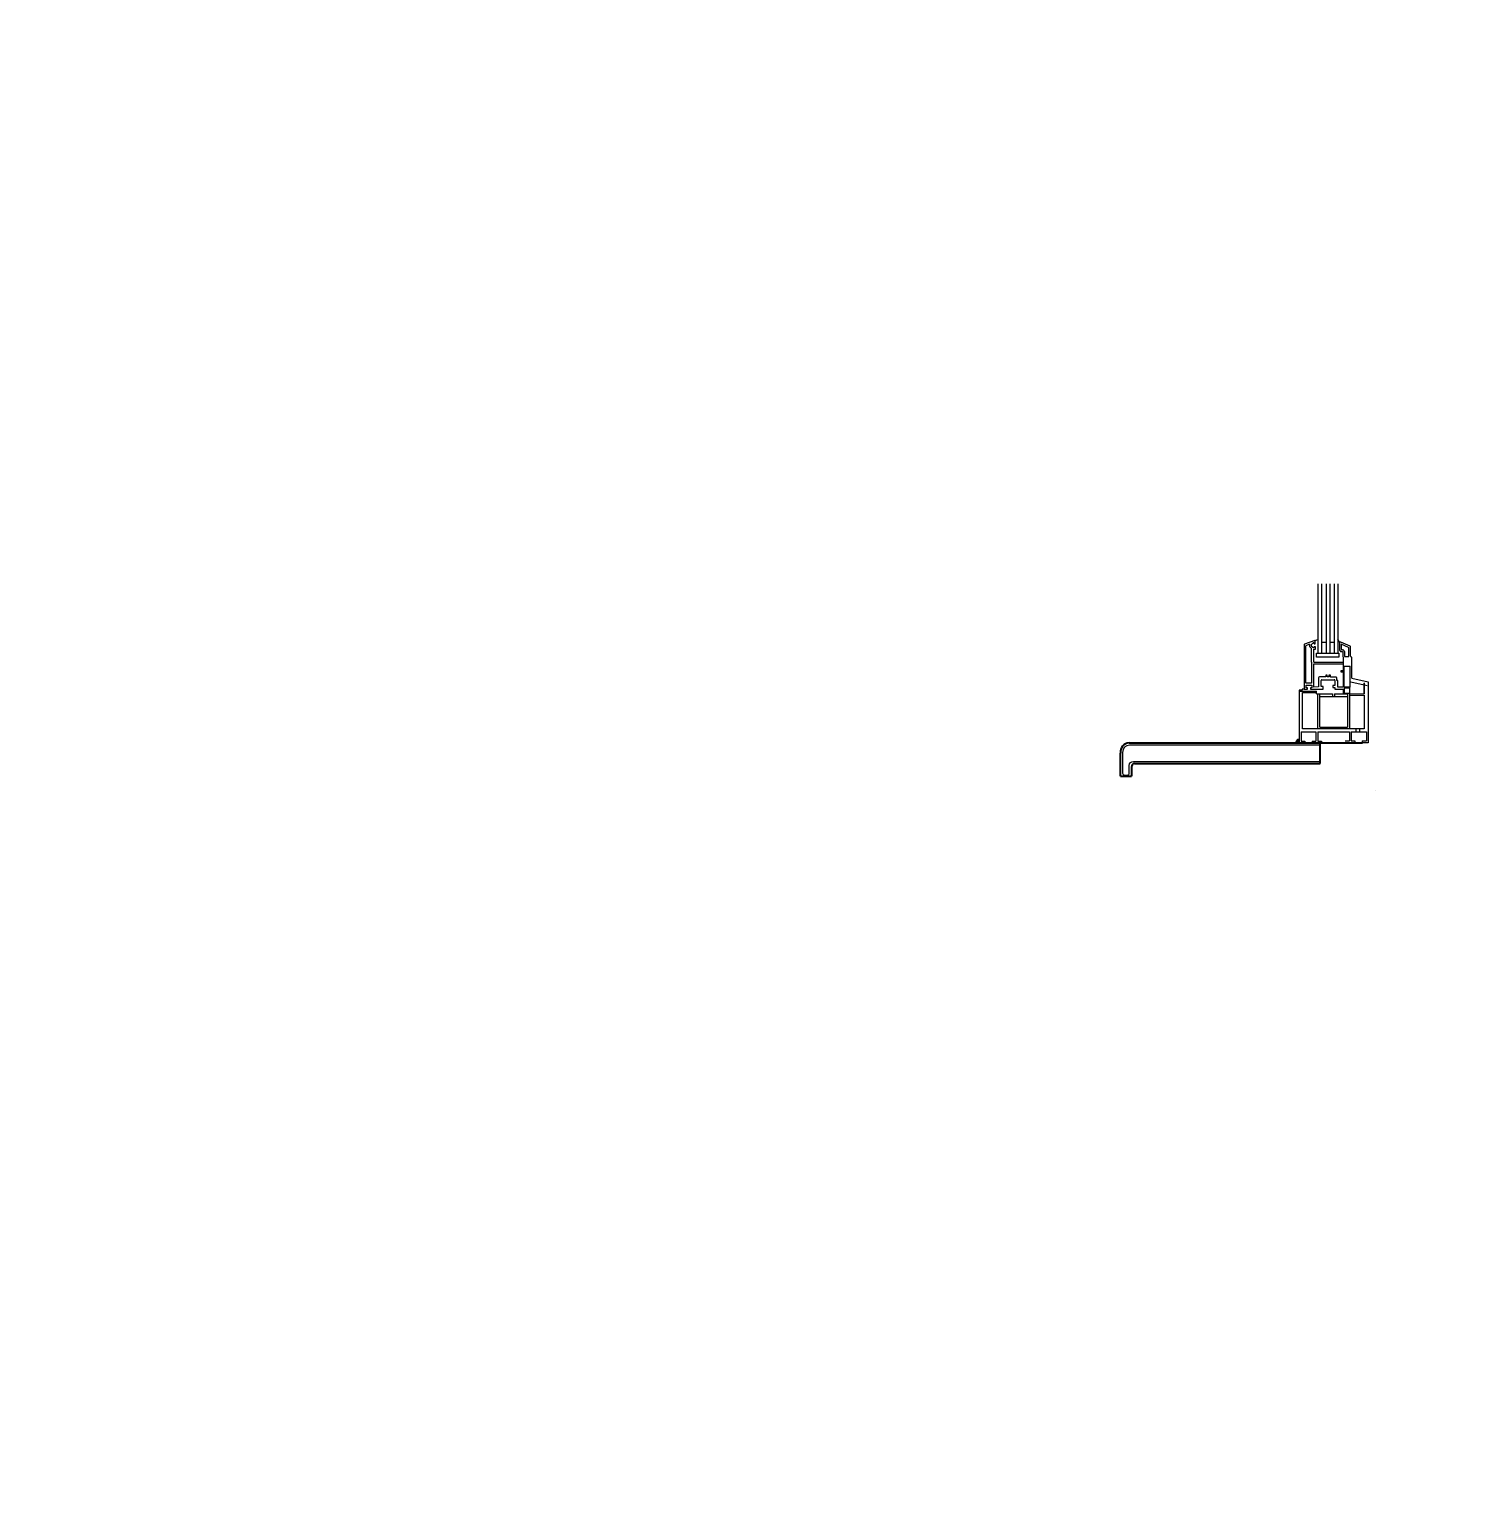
# Model space of a CAD drawing. Header units: millimetres. Extents: x -136099598 to 11807193, y 0 to 779331.
# Drawn here: x 652973 to 679448, y 192835 to 220242 of the extents above; entities that cross this region are included whole.
import ezdxf
from ezdxf import colors
from ezdxf.entities.mleader import LeaderData, LeaderLine
from ezdxf.math import Vec2, Vec3

# ---------------------------------------------------------------- set-up
doc = ezdxf.new("R2010")
doc.units = ezdxf.units.MM
doc.header["$MEASUREMENT"] = 0
doc.layers.get('0').update_dxf_attribs({"color": 250, "lineweight": 9})
for name, color, linetype, lineweight in [('АР_Отметки', 250, 'Continuous', 15), ('АР_Стены фасадные', 7, 'Continuous', 30), ('АР_Тонкие', 250, 'Continuous', 5), ('АР_Штриховка', 253, 'Continuous', 13)]:
    doc.layers.add(name, color=color, linetype=linetype, lineweight=lineweight)
doc.styles.add('ISOCPEUR', font='isocpeur.ttf', dxfattribs={"width": 0.7})

# ---------------------------------------------------------------- blocks, each defined once
blk = doc.blocks.new('_DotSmall')
at = {"color": 0, "linetype": 'ByBlock', "const_width": 0.5}
blk.add_lwpolyline([(-0.0625, 0, 1), (0.0625, 0, 1)], format="xyb", close=True, dxfattribs=at)

msp = doc.modelspace()

# ---------------------------------------------------------------- hatches: boundary and pattern name
at = {"layer": 'АР_Штриховка', "lineweight": 15}
h = msp.add_hatch(color=256, dxfattribs=at)
edge = h.paths.add_edge_path()
edge.add_arc((676545.716, 207005.926), 77.334, 100.2352037, 181.6074362)
edge.add_line((676468.412, 207003.757), (676531.975, 207003.757))
edge.add_line((676531.975, 207003.757), (676531.975, 207082.03))

# ---------------------------------------------------------------- linework, layer by layer
at = {"lineweight": 25, "ltscale": 150}
msp.add_line((676921.64, 206619.834), (676921.64, 207033.258), dxfattribs=at)
at = {"layer": 'АР_Стены фасадные', "lineweight": 15}
for p, q in [((676817.839, 208905.529), (676631.075, 208833.439)), ((676754.412, 208824.665), (676784.966, 208855.22)), ((676829.92, 208905.529), (676817.839, 208905.529)), ((676829.92, 208905.529), (676878.021, 208923.773)), ((676829.92, 208844.445), (676829.92, 208905.529)), ((676944.421, 208871.791), (677028.388, 208871.791)), ((677097.787, 208871.791), (677181.754, 208871.791)), ((677276.101, 208871.116), (677248.154, 208931.563)), ((677304.524, 208871.116), (677276.101, 208871.116)), ((677276.101, 208871.116), (677276.101, 208724.521)), ((677475.195, 208796.85), (677304.524, 208871.116)), ((676621.714, 208819.791), (676621.714, 208003.531)), ((676723.253, 208834.997), (676653.453, 208808.055)), ((676734.789, 208778.937), (676753.165, 208763.374)), ((676755.302, 208803.158), (676784.35, 208778.556)), ((676758.34, 208499.863), (676758.34, 208752.211)), ((676802.703, 208499.863), (676802.703, 208742.802)), ((676802.703, 208742.802), (676831.729, 208742.802)), ((676809.939, 208844.875), (676809.939, 208844.445)), ((676809.939, 208844.445), (676829.92, 208844.445)), ((676831.729, 208787.574), (676809.939, 208787.574)), ((676831.729, 208742.802), (676831.729, 208787.574)), ((677276.101, 208724.521), (677298.072, 208701.474)), ((677298.072, 208701.474), (677329.972, 208701.474)), ((677443.455, 208776.047), (677307.841, 208835.059)), ((677307.841, 208835.059), (677307.841, 208747.842)), ((677322.47, 208733.213), (677337.059, 208733.213)), ((677329.972, 208701.474), (677337.283, 208694.163)), ((677337.283, 208694.163), (677337.283, 208608.316)), ((677337.283, 208608.316), (677344.285, 208596.188)), ((677344.285, 208596.188), (677344.867, 208448.699)), ((677347.404, 208728.929), (677364.738, 208711.595)), ((677369.022, 208701.25), (677369.022, 208608.316)), ((677452.248, 208608.316), (677452.248, 208762.633)), ((677483.987, 208613.618), (677483.987, 208783.436)), ((677499.184, 208596.398), (677491.302, 208600.949)), ((677506.499, 208570.117), (677506.499, 208583.728)), ((676800.493, 208468.706), (677344.785, 208469.502)), ((676800.746, 208039.894), (676800.493, 208468.706)), ((676802.703, 208499.863), (677344.662, 208500.655)), ((677344.867, 208343.176), (677302.474, 208343.176)), ((677302.474, 208343.176), (677302.474, 208319.996)), ((677302.474, 208319.996), (677344.867, 208319.996)), ((677344.867, 208448.699), (677344.867, 208343.176)), ((677344.867, 208319.996), (677344.867, 208039.238)), ((677474.759, 208039.238), (677474.759, 208426.784)), ((677506.499, 208205.176), (677506.499, 208570.117)), ((676660.549, 208027.291), (676660.549, 208073.642)), ((676660.549, 208073.642), (676764.009, 208073.642)), ((676684.348, 208027.291), (676660.549, 208027.291)), ((676684.348, 208003.531), (676684.348, 208027.291)), ((676764.009, 208024.923), (676740.229, 208024.923)), ((676740.229, 208024.923), (676740.229, 208003.531)), ((676764.009, 208073.642), (676764.009, 208024.923)), ((676890.444, 208047.037), (676800.746, 208039.894)), ((676890.444, 208213.265), (676890.444, 208047.037)), ((676944.113, 208227.894), (676905.073, 208227.894)), ((676938.505, 208051.565), (676938.505, 208162.462)), ((676973.903, 208051.565), (676938.505, 208051.565)), ((677023.311, 208227.894), (676944.113, 208227.894)), ((676953.134, 208177.092), (677179.943, 208177.092)), ((676973.903, 208003.531), (676973.903, 208051.565)), ((677048.9, 208259.863), (677023.311, 208259.863)), ((677023.311, 208259.863), (677023.311, 208227.894)), ((677048.9, 208227.095), (677048.9, 208259.863)), ((677078.488, 208227.095), (677048.9, 208227.095)), ((677110.489, 208260.662), (677078.488, 208260.662)), ((677078.488, 208260.662), (677078.488, 208227.095)), ((677110.489, 208224.698), (677110.489, 208260.662)), ((677215.843, 208224.698), (677110.489, 208224.698)), ((677194.572, 208068.058), (677157.646, 208068.058)), ((677157.646, 208068.058), (677157.646, 208031.99)), ((677157.646, 208031.99), (677189.647, 208031.99)), ((677189.647, 208031.99), (677189.647, 207999.203)), ((677194.572, 208162.462), (677194.572, 208068.058)), ((677230.472, 208164.736), (677230.472, 208210.069)), ((677235.843, 208164.736), (677230.472, 208164.736)), ((677250.473, 208039.238), (677250.473, 208150.107)), ((677344.867, 208039.238), (677250.473, 208039.238)), ((677468.213, 207919.352), (677468.213, 208024.361)), ((677738.967, 207913.84), (677738.967, 208110.345)), ((676621.714, 208003.531), (676684.348, 208003.531)), ((676740.229, 208003.531), (676973.903, 208003.531)), ((677189.647, 207999.203), (677345.024, 207999.203)), ((677345.024, 207999.203), (677345.024, 207912.341)), ((677738.996, 207565.654), (677738.996, 207263.238))]:
    msp.add_line(p, q, dxfattribs=at)
at = {"layer": 'АР_Стены фасадные', "lineweight": 15, "ltscale": 100}
for p, q in [((677491.728, 208137.446), (677793.547, 208071.622)), ((677506.499, 208205.176), (677808.319, 208139.353)), ((677738.996, 208117.103), (677738.996, 207917.184)), ((677808.319, 208139.353), (677808.319, 207003.435)), ((676531.975, 207966.78), (676531.975, 207003.757)), ((676531.975, 207966.78), (676849.373, 207966.78)), ((676594.483, 207263.238), (676594.483, 207936.911)), ((676594.483, 207936.911), (676849.373, 207936.911)), ((676849.373, 207913.822), (676849.373, 207966.78)), ((676849.373, 207913.822), (677148.458, 207913.822)), ((676877.363, 207263.238), (676877.363, 207913.822)), ((676910.621, 207297.137), (676910.621, 207913.822)), ((676910.621, 207864.038), (677426.007, 207864.038)), ((677148.458, 207913.822), (677148.458, 207864.038)), ((677186.739, 207913.822), (677427.208, 207913.822)), ((677186.739, 207913.822), (677186.739, 207864.038)), ((677426.007, 207919.352), (677426.007, 207297.137)), ((677462.651, 207919.352), (677462.651, 207263.238)), ((677463.176, 207888.641), (677738.996, 207888.641)), ((677468.213, 207919.352), (677738.996, 207917.184)), ((677738.996, 207888.641), (677738.996, 207546.26)), ((676569.071, 207207.51), (676840.878, 207207.51)), ((676569.071, 207207.51), (676569.071, 207033.258)), ((677498.533, 207263.238), (676594.483, 207263.238)), ((676840.878, 207207.51), (676840.878, 207033.258)), ((677071.248, 207263.238), (676873.684, 207263.238)), ((676877.793, 207207.51), (677071.248, 207207.51)), ((676877.793, 207207.51), (676877.793, 207033.258)), ((676910.621, 207297.137), (677426.007, 207297.137)), ((677463.664, 207263.238), (677071.563, 207263.238)), ((677071.563, 207207.51), (677462.769, 207207.51)), ((677462.769, 207207.51), (677462.769, 207039.941)), ((677496.771, 207207.51), (677778.306, 207207.51)), ((677496.771, 207207.51), (677496.771, 207039.941)), ((677738.996, 207263.238), (677498.533, 207263.238)), ((677580.925, 207263.238), (677580.925, 207207.51)), ((677652.523, 207263.238), (677652.523, 207207.51)), ((677778.306, 207207.51), (677778.306, 207039.941)), ((676569.071, 207033.258), (676636.507, 207033.258)), ((676636.507, 207033.258), (676636.507, 207003.757)), ((676773.641, 207033.258), (676840.878, 207033.258)), ((676773.641, 207033.258), (676773.641, 207003.757)), ((676773.641, 207003.757), (676963.767, 207003.757)), ((676773.641, 207003.757), (676921.64, 207003.757)), ((676877.793, 207033.258), (676941.455, 207033.258)), ((676941.455, 207033.258), (676941.455, 207003.757)), ((677385.049, 207039.941), (677462.769, 207039.941)), ((677564.576, 207003.435), (677385.049, 207003.435)), ((677496.771, 207039.941), (677564.576, 207039.941)), ((677564.576, 207039.941), (677564.576, 207003.435)), ((677697.195, 207039.941), (677778.306, 207039.941)), ((677697.195, 207039.941), (677697.195, 207003.435)), ((677808.319, 207003.435), (677697.195, 207003.435))]:
    msp.add_line(p, q, dxfattribs=at)
at = {"layer": 'АР_Стены фасадные', "lineweight": 25}
for p, q in [((673375.744, 207003.757), (676921.64, 207003.757)), ((676704.952, 207003.757), (677707.067, 207003.435)), ((673213.613, 206385.615), (673213.613, 206813.182)), ((673213.613, 206385.615), (673421.144, 206385.615)), ((673473.274, 206619.834), (676921.64, 206619.834))]:
    msp.add_line(p, q, dxfattribs=at)
at = {"layer": 'АР_Стены фасадные', "lineweight": 15}
for points in [[(676878.021, 209956.614), (676878.021, 208672.282)], [(676944.421, 209956.614), (676944.421, 208672.282)], [(677028.388, 209956.614), (677028.388, 208672.282)], [(677097.787, 209956.614), (677097.787, 208672.282)], [(677181.754, 209956.614), (677181.754, 208672.282)], [(677248.154, 209956.614), (677248.154, 208672.282)], [(677369.022, 208608.316), (677452.248, 208608.316)], [(677474.759, 208039.238), (677365.068, 208039.238), (677365.068, 208426.784), (677474.759, 208426.784)], [(677468.213, 207919.352), (677373.612, 207919.352), (677373.612, 208024.361), (677468.213, 208024.361)], [(676621.714, 208003.531), (676586.311, 208003.531), (676586.311, 207985.474), (676531.33, 207985.474), (676531.33, 207963.081)]]:
    msp.add_lwpolyline(points, dxfattribs=at)
for points in [[(676758.34, 208499.863), (676759.17, 208463.709), (676759.17, 208114.628), (676653.453, 208114.628, -0.414213562), (676653.453, 208129.257), (676653.453, 208808.055)], [(676921.64, 206962.327), (673384.203, 206962.327, 0.400721965), (673253.18, 206829.103), (673253.18, 206445.212, 0.414213562), (673290.771, 206407.62), (673340.893, 206407.62, 0.414213562), (673378.485, 206445.212), (673378.485, 206586.411, -0.414213562), (673453.668, 206661.594), (676921.64, 206661.594)], [(676531.975, 207082.03), (676531.975, 207003.757), (676468.412, 207003.757, -0.370765808), (676531.975, 207082.03)]]:
    msp.add_lwpolyline(points, format="xyb", dxfattribs=at)
msp.add_lwpolyline([(676849.076, 208672.282), (677267.036, 208672.282), (677267.036, 208594.562), (676849.076, 208594.562)], close=True, dxfattribs=at)
at = {"layer": 'АР_Стены фасадные', "lineweight": 25}
msp.add_lwpolyline([(673421.144, 206555.626), (673421.144, 206385.615)], dxfattribs=at)
at = {"layer": 'АР_Стены фасадные', "lineweight": 15}
for centre, start, end in [((676905.073, 208213.265), 90, 180), ((677215.843, 208210.069), 0, 90), ((677235.843, 208150.107), 360, 90)]:
    msp.add_arc(centre, 14.629, start, end, dxfattribs=at)
at = {"layer": 'АР_Тонкие', "lineweight": 15}
for centre, radius, start, end in [((676795.31, 208844.875), 14.629, 0, 135), ((676636.343, 208819.791), 14.629, 111.1064817, 180), ((676764.756, 208814.321), 46.369, 153.5183691, 229.7384423), ((676764.756, 208814.321), 14.629, 135, 229.7384423), ((676743.711, 208752.211), 14.629, 0, 49.7384423), ((676795.285, 208788.274), 14.629, 221.6296755, 356.6296755), ((677322.47, 208747.842), 14.629, 180, 270), ((677337.059, 208718.584), 14.629, 45, 90), ((677354.393, 208701.25), 14.629, 0, 45), ((677437.618, 208762.633), 14.629, 0, 66.4842335), ((677469.358, 208783.436), 14.629, 0, 66.4842335), ((677498.616, 208613.618), 14.629, 180, 240), ((677491.87, 208583.728), 14.629, 0, 60), ((676953.134, 208162.462), 14.629, 90, 180), ((677179.943, 208162.462), 14.629, 0, 90)]:
    msp.add_arc(centre, radius, start, end, dxfattribs=at)
at = {"layer": 'АР_Тонкие', "lineweight": 25}
for centre, radius, start, end in [((673384.906, 206831.709), 172.292, 93.0481134, 186.17304), ((673476.038, 206564.324), 55.579, 92.8512568, 189.0040312)]:
    msp.add_arc(centre, radius, start, end, dxfattribs=at)
at = {"layer": 'АР_Штриховка'}
msp.add_arc((677954.332, 206177.519), 59.64, 259.7981581, 259.8363605, dxfattribs=at)

# ---------------------------------------------------------------- leaders
at = {"layer": 'АР_Отметки'}
ml = msp.add_multileader_mtext('Standard', dxfattribs=at)
ml.set_content('Л.2', color=256, style='ISOCPEUR')
ml.set_leader_properties(color=256, linetype='Continuous', lineweight=-1)
ml.set_arrow_properties(name='DOTSMALL')
ml.build(insert=Vec2(0, 0))
ml.multileader.update_dxf_attribs({"has_text_frame": 1, "text_left_attachment_type": 4, "text_right_attachment_type": 4, "dogleg_length": 100, "arrow_head_size": 280.8})
ctx = ml.context
ctx.base_point, ctx.char_height, ctx.arrow_head_size, ctx.landing_gap_size, ctx.plane_origin = Vec3(757009.836, 304935.888), 390, 280.8, 78, Vec3(796377.867, 286803.821)
ctx.left_attachment, ctx.right_attachment = 4, 4
notes = []
notes.append((ctx, [(0, (0, 0, 0), (0, 0), (1, 0), 1, [])]))
ctx.mtext.insert, ctx.mtext.width, ctx.mtext.line_spacing_style, ctx.mtext.flow_direction = Vec3(757087.836, 305455.888), 1330.20737, 2, 5
ml = msp.add_multileader_mtext('Standard', dxfattribs=at)
ml.set_content('Л.1', color=256, style='ISOCPEUR')
ml.set_leader_properties(color=256, linetype='Continuous', lineweight=-1)
ml.set_arrow_properties(name='DOTSMALL')
ml.build(insert=Vec2(0, 0))
ml.multileader.update_dxf_attribs({"has_text_frame": 1, "text_left_attachment_type": 4, "text_right_attachment_type": 4, "dogleg_length": 100, "arrow_head_size": 280.8})
ctx = ml.context
ctx.base_point, ctx.char_height, ctx.arrow_head_size, ctx.landing_gap_size, ctx.plane_origin = Vec3(677591.785, 304641.689), 390, 280.8, 78, Vec3(716959.816, 286509.623)
ctx.left_attachment, ctx.right_attachment = 4, 4
notes.append((ctx, [(0, (0, 0, 0), (0, 0), (1, 0), 1, [])]))
ctx.mtext.insert, ctx.mtext.width, ctx.mtext.line_spacing_style, ctx.mtext.flow_direction = Vec3(677669.785, 305161.689), 1330.20737, 2, 5
ml = msp.add_multileader_mtext('Standard', dxfattribs=at)
ml.set_content('Л.2п', color=256, style='ISOCPEUR')
ml.set_leader_properties(color=256, linetype='Continuous', lineweight=-1)
ml.set_arrow_properties(name='DOTSMALL')
ml.build(insert=Vec2(0, 0))
ml.multileader.update_dxf_attribs({"has_text_frame": 1, "text_left_attachment_type": 4, "text_right_attachment_type": 4, "dogleg_length": 100, "arrow_head_size": 180})
ctx = ml.context
ctx.base_point, ctx.char_height, ctx.arrow_head_size, ctx.landing_gap_size, ctx.plane_origin = Vec3(677688.832, 286610.623), 250, 180, 50, Vec3(702924.749, 274987.504)
ctx.left_attachment, ctx.right_attachment = 4, 4
notes.append((ctx, [(0, (0, 0, 0), (0, 0), (1, 0), 1, [])]))
ctx.mtext.insert, ctx.mtext.width, ctx.mtext.line_spacing_style, ctx.mtext.flow_direction = Vec3(677738.832, 286943.957), 852.69703, 2, 5
for ctx, leaders in notes:
    for number, flags, end, landing, length, lines in leaders:
        leader = LeaderData()
        leader.index, (leader.has_last_leader_line, leader.has_dogleg_vector, leader.attachment_direction) = number, flags
        leader.last_leader_point, leader.dogleg_vector, leader.dogleg_length = Vec3(end), Vec3(landing), length
        for number, points, colour, breaks in lines:
            line = LeaderLine()
            line.index, line.vertices, line.color, line.breaks = number, Vec3.list(points), colors.encode_raw_color(colour), breaks
            leader.lines.append(line)
        ctx.leaders.append(leader)

doc.saveas('drawing.dxf')
